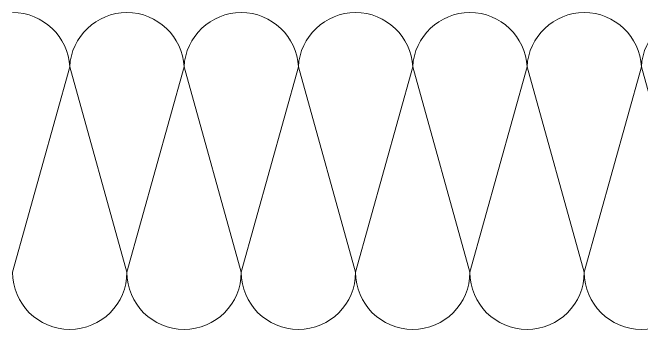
# Model space of a CAD drawing. Header units: millimetres. Extents: x -74424 to -74226, y 4162 to 4388.
# Drawn here: x -74424.2 to -74324.9, y 4337.6 to 4387.6 of the extents above; entities that cross this region are included whole.
import ezdxf

# ---------------------------------------------------------------- set-up
doc = ezdxf.new("R2010")
doc.units = ezdxf.units.MM
doc.layers.add('KOMPOZIT', color=117, linetype='Continuous', true_color=0x567b60)
doc.layers.add('YALITIM', color=181, linetype='Continuous')

# ---------------------------------------------------------------- blocks, each defined once
blk = doc.blocks.new('*U6')
at = {"layer": 'YALITIM', "lineweight": 20}
for points in [[(-0.003, -0.029, -0.399445), (9.019, -8.605), (-0.003, -41.009)], [(18.041, -41.009), (18.041, -41.009), (9.019, -8.605, -0.399445), (18.041, -0.029)], [(18.041, -0.029, -0.399445), (27.063, -8.605), (18.041, -41.009)], [(36.086, -41.009), (36.086, -41.009), (27.063, -8.605, -0.399445), (36.086, -0.029)], [(36.086, -0.029, -0.399445), (45.108, -8.605), (36.086, -41.009)], [(54.13, -41.009), (54.13, -41.009), (45.108, -8.605, -0.399445), (54.13, -0.029)], [(54.13, -0.029, -0.399445), (63.152, -8.605), (54.13, -41.009)], [(72.175, -41.009), (72.175, -41.009), (63.152, -8.605, -0.399445), (72.175, -0.029)], [(72.175, -0.029, -0.399445), (81.197, -8.605), (72.175, -41.009)], [(90.219, -41.009), (90.219, -41.009), (81.197, -8.605, -0.399445), (90.219, -0.029)], [(90.219, -0.029, -0.399445), (99.241, -8.605), (90.219, -41.009)], [(108.264, -41.009), (108.264, -41.009), (99.241, -8.605, -0.399445), (108.264, -0.029)], [(108.264, -0.029, -0.399445), (117.286, -8.605), (108.264, -41.009)], [(126.308, -41.009), (126.308, -41.009), (117.286, -8.605, -0.399445), (126.308, -0.029)], [(126.308, -0.029, -0.399445), (135.33, -8.605), (126.308, -41.009)], [(144.353, -41.009), (144.353, -41.009), (135.33, -8.605, -0.399445), (144.353, -0.029)], [(144.353, -0.029, -0.399445), (153.375, -8.605), (144.353, -41.009)], [(162.397, -41.009), (162.397, -41.009), (153.375, -8.605, -0.399445), (162.397, -0.029)], [(162.397, -0.029, -0.399445), (171.419, -8.605), (162.397, -41.009)], [(180.442, -41.009), (180.442, -41.009), (171.419, -8.605, -0.399445), (180.442, -0.029)], [(180.442, -0.029, -0.399445), (189.464, -8.605), (180.442, -41.009)], [(198.486, -41.009), (198.486, -41.009), (189.464, -8.605, -0.399445), (198.486, -0.029)], [(9.019, -8.605), (-0.003, -41.009, 1), (18.041, -41.009)], [(27.063, -8.605), (18.041, -41.009, 1), (36.086, -41.009)], [(45.108, -8.605), (36.086, -41.009, 1), (54.13, -41.009)], [(63.152, -8.605), (54.13, -41.009, 1), (72.175, -41.009)], [(81.197, -8.605), (72.175, -41.009, 1), (90.219, -41.009)], [(99.241, -8.605), (90.219, -41.009, 1), (108.264, -41.009)], [(117.286, -8.605), (108.264, -41.009, 1), (126.308, -41.009)], [(135.33, -8.605), (126.308, -41.009, 1), (144.353, -41.009)], [(153.375, -8.605), (144.353, -41.009, 1), (162.397, -41.009)], [(171.419, -8.605), (162.397, -41.009, 1), (180.442, -41.009)], [(189.464, -8.605), (180.442, -41.009, 1), (198.486, -41.009)]]:
    blk.add_lwpolyline(points, format="xyb", dxfattribs=at)

msp = doc.modelspace()

# ---------------------------------------------------------------- block references
at = {"layer": 'KOMPOZIT', "xscale": 0.9999620003020764, "yscale": 0.9999620003020764, "zscale": 0.9999620003020764}
msp.add_blockref('*U6', (-74424.178, 4387.657), dxfattribs=at)

doc.saveas('drawing.dxf')
